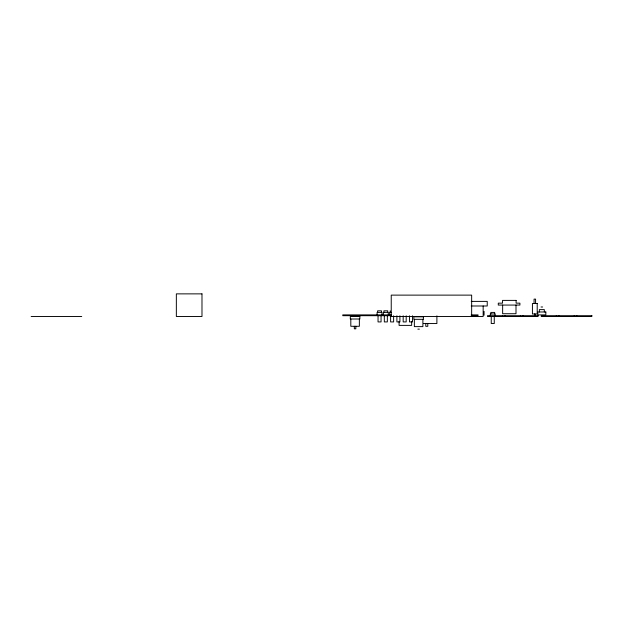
<?xml version="1.0" encoding="UTF-8"?>
<svg xmlns="http://www.w3.org/2000/svg" width="623" height="623" viewBox="0 0 623 623"><rect width="100%" height="100%" fill="white"/><g stroke="black" fill="none" stroke-linecap="round" stroke-linejoin="round"><path stroke-width="0.93" d="M471.229 301.392L487.233 301.392L487.233 305.994L471.229 305.994M541.044 306.999L542.641 306.999M391.299 312.38L389.663 312.38L389.663 314.895M391.423 314.895L342.767 314.895L342.767 315.69L391.423 315.69M471.229 314.895L478.043 314.895L478.043 315.69L471.229 315.69M31.15 316.492L81.73 316.492M423.547 323.547L436.894 323.547L436.894 315.853M417.862 329.131L419.372 329.131M576.781 315.69L576.781 316.492M574.258 315.69L574.258 316.492M558.854 315.69L558.854 316.492M556.355 315.69L556.355 316.492M544.323 311.975L544.323 309.608L539.362 309.608L539.362 311.975M535.578 303.518L535.578 299.118L534.067 299.118L534.067 303.518M535.071 313.984L535.071 316.492M534.573 313.984L534.573 316.492M522.993 315.69L522.993 316.492M520.47 315.69L520.47 316.492M516 305.068L516 313.727L502.644 313.727L502.644 305.068M505.066 315.69L505.066 316.492M502.566 315.69L502.566 316.492M495.207 316.492L495.207 313.976L490.301 313.976L490.301 316.492M494.662 313.976L494.662 312.419L490.846 312.419L490.846 313.976M494.265 316.492L494.265 323.524L491.243 323.524L491.243 316.492M484.071 311.383L484.071 315.23M483.16 305.994L483.16 316.492L391.236 316.492L391.236 295.123L471.658 295.123L471.658 316.492M427.783 323.547L427.791 326.312L425.774 326.312L425.774 323.547M422.892 319.326L422.892 326.616L414.35 326.616L414.35 319.326M412.473 315.775L412.473 321.927L409.459 321.927L409.459 315.775M411.647 321.569L411.647 325.385L399.086 325.385L399.086 321.569M406.188 315.775L406.188 321.927L403.174 321.927L403.174 315.775M399.904 315.775L399.904 321.927L396.89 321.927L396.89 315.775M393.627 315.775L393.627 321.927L390.605 321.927L390.605 315.775M390.208 310.822L390.208 312.38M388.285 314.895L388.285 312.38L383.379 312.38L383.379 314.895M387.74 312.38L387.74 310.822L383.924 310.822L383.924 312.38M387.342 315.775L387.342 321.927L384.321 321.927L384.321 315.775M382 314.895L382 312.38L377.102 312.38L377.102 314.895M381.463 312.38L381.463 310.822L377.639 310.822L377.639 312.38M381.058 315.775L381.058 321.927L378.044 321.927L378.044 315.775M359.354 318.999L359.354 326.288L350.811 326.288L350.811 318.999M355.834 326.288L355.834 328.804L354.323 328.804L354.323 326.288M201.984 293.869L176.348 293.869L176.348 316.492L201.984 316.492L201.984 293.869M516.101 300.395L502.543 300.395L502.543 303.152L498.283 303.152L498.283 305.068L519.901 305.068L519.901 303.152L516.101 303.152L516.101 300.395M537.213 303.518L532.424 303.518L532.424 313.984L537.213 313.984L537.213 303.518M545.834 311.975L537.851 311.975L537.851 314.895L545.834 314.895L545.834 311.975M538.062 315.69L487.482 315.69L487.482 316.492L538.062 316.492L538.062 315.69M591.85 315.69L541.27 315.69L541.27 316.492L591.85 316.492L591.85 315.69M359.853 316.492L350.305 316.492L350.305 318.999L359.853 318.999L359.853 316.492M423.391 316.819L413.843 316.819L413.843 319.326L423.391 319.326L423.391 316.819"/></g></svg>
